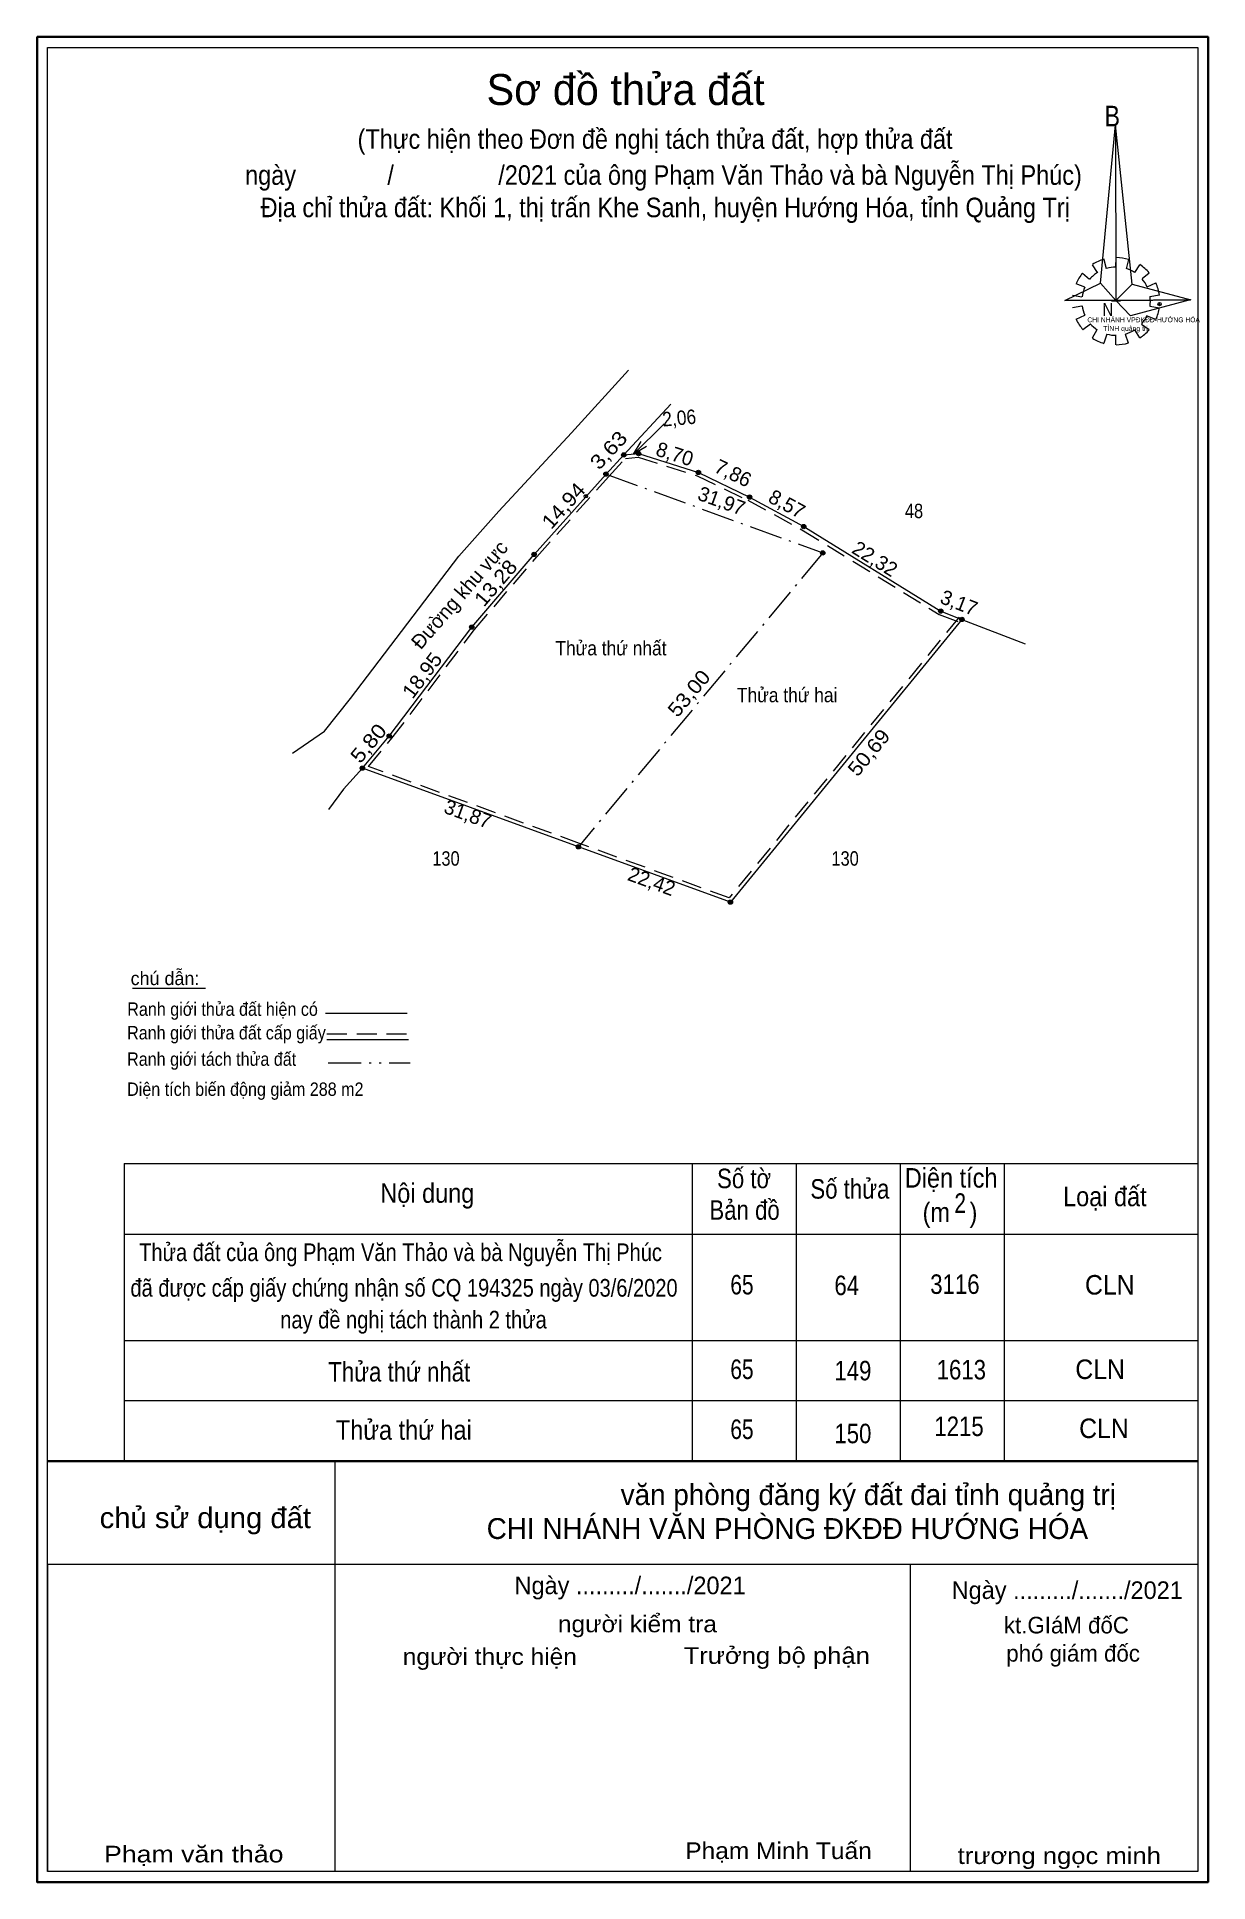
# Model space of a CAD drawing. Header units: metres. Extents: x 551413 to 551575, y 1839962 to 1840772.
# Drawn here: x 551412.9 to 551575.3, y 1839962.4 to 1840218.2 of the extents above; entities outside this region: 5.
import ezdxf
from ezdxf.enums import TextEntityAlignment as Align

# ---------------------------------------------------------------- set-up
doc = ezdxf.new("R2010")
doc.units = ezdxf.units.M
doc.header["$LTSCALE"] = 0.92
doc.header["$PDMODE"] = 32
doc.header["$PDSIZE"] = 0.46
for name, pattern in [('DASH_DOUBLE_DOT', [9.2, 5, -1.2, 0.3, -1.2, 0.3, -1.2]), ('DOT_DASHED', [7.7, 5, -1.2, 0.3, -1.2]), ('MEDIUM_DASHED', [4.5, 3, -1.5])]:
    doc.linetypes.add(name, pattern=pattern)
for name, color, linetype, lineweight in [('1', 7, 'Continuous', 13), ('10', 7, 'Continuous', 13), ('13', 7, 'Continuous', 13), ('17', 7, 'Continuous', 13), ('20', 7, 'Continuous', 13), ('5', 7, 'Continuous', 35), ('6', 7, 'Continuous', 13), ('63', 7, 'DASH_DOUBLE_DOT', 13)]:
    doc.layers.add(name, color=color, linetype=linetype, lineweight=lineweight)
for name, color, linetype in [('3', 7, 'Continuous'), ('4', 7, 'Continuous'), ('7', 7, 'Continuous'), ('8', 7, 'Continuous')]:
    doc.layers.add(name, color=color, linetype=linetype)

msp = doc.modelspace()

# ---------------------------------------------------------------- hatches: boundary and pattern name
at = {"layer": '13'}
for points in [[(551494.601, 1840160.2745, 1), (551494.001, 1840160.2745, 1)], [(551494.601, 1840160.2745, 1), (551494.001, 1840160.2745, 1)], [(551494.601, 1840160.2745, 1), (551494.001, 1840160.2745, 1)], [(551496.65, 1840160.46, 1), (551496.05, 1840160.46, 1)], [(551492.1356, 1840157.6168, 1), (551491.5356, 1840157.6168, 1)], [(551492.1356, 1840157.6168, 1), (551491.5356, 1840157.6168, 1)], [(551492.1356, 1840157.6168, 1), (551491.5356, 1840157.6168, 1)], [(551504.95, 1840157.84, 1), (551504.35, 1840157.84, 1)], [(551512.04, 1840154.44, 1), (551511.44, 1840154.44, 1)], [(551519.56, 1840150.34, 1), (551518.96, 1840150.34, 1)], [(551482.1652, 1840146.4859, 1), (551481.5652, 1840146.4859, 1)], [(551522.1853, 1840146.695, 1), (551521.5853, 1840146.695, 1)], [(551538.55, 1840138.62, 1), (551537.95, 1840138.62, 1)], [(551541.5023, 1840137.4729, 1), (551540.9023, 1840137.4729, 1)], [(551541.5024, 1840137.473, 1), (551540.9024, 1840137.473, 1)], [(551473.5267, 1840136.3982, 1), (551472.9267, 1840136.3982, 1)], [(551462.0724, 1840121.3011, 1), (551461.4724, 1840121.3011, 1)], [(551458.3655, 1840116.8409, 1), (551457.7655, 1840116.8409, 1)], [(551488.3095, 1840105.9344, 1), (551487.7095, 1840105.9344, 1)], [(551488.3095, 1840105.9344, 1), (551487.7095, 1840105.9344, 1)], [(551488.3095, 1840105.9344, 1), (551487.7095, 1840105.9344, 1)], [(551509.38, 1840098.26, 1), (551508.78, 1840098.26, 1)]]:
    msp.add_hatch(color=256, dxfattribs=at).paths.add_polyline_path(points)

# ---------------------------------------------------------------- linework, layer by layer
at = {"layer": '1'}
for p, q in [((551559.99, 1840185.58), (551559.28, 1840186.65)), ((551560.89, 1840187.39), (551561.21, 1840186.12)), ((551562.55, 1840186.32), (551562.59, 1840187.64)), ((551564.28, 1840187.39), (551563.96, 1840186.07)), ((551565.15, 1840185.58), (551565.85, 1840186.65)), ((551558.22, 1840183.53), (551557.04, 1840184.02)), ((551557.9, 1840185.5), (551558.89, 1840184.64)), ((551567.15, 1840185.5), (551566.17, 1840184.68)), ((551566.88, 1840183.57), (551568.06, 1840184.14)), ((551556.52, 1840182.42), (551557.82, 1840182.21)), ((551561.92, 1840181.64), (551563.18, 1840181.64)), ((551568.61, 1840182.42), (551567.27, 1840182.21)), ((551557.82, 1840180.9), (551556.52, 1840180.69)), ((551557.04, 1840179.09), (551558.22, 1840179.67)), ((551559, 1840178.43), (551557.98, 1840177.61)), ((551566.09, 1840178.43), (551567.15, 1840177.65)), ((551568.1, 1840179.05), (551566.8, 1840179.54)), ((551567.27, 1840180.9), (551568.61, 1840180.69)), ((551559.28, 1840176.5), (551559.95, 1840177.65)), ((551561.29, 1840177.04), (551560.89, 1840175.76)), ((551562.55, 1840175.56), (551562.55, 1840176.83)), ((551563.85, 1840177.04), (551564.24, 1840175.8)), ((551565.85, 1840176.5), (551565.15, 1840177.61)), ((551455.44, 1840113.91), (551458.07, 1840116.84)), ((551455.44, 1840113.91), (551453.34, 1840111.11)), ((551425.01, 1840062.04), (551573.88, 1840062.04)), ((551425.01, 1840062.04), (551425.01, 1840020.77)), ((551503.77, 1840062.04), (551503.77, 1840020.77)), ((551518.2, 1840062.04), (551518.2, 1840020.77)), ((551532.63, 1840062.04), (551532.63, 1840020.77)), ((551547.07, 1840062.04), (551547.07, 1840020.77)), ((551425.01, 1840052.24), (551573.88, 1840052.24)), ((551425.01, 1840037.5), (551573.88, 1840037.5)), ((551425.01, 1840029.14), (551573.88, 1840029.14)), ((551425.01, 1840029.14), (551573.88, 1840029.14)), ((551425.01, 1840020.77), (551573.88, 1840020.77)), ((551454.25, 1840020.77), (551454.25, 1839963.84)), ((551412.92, 1840019.38), (551412.92, 1839962.38)), ((551414.38, 1840006.45), (551573.88, 1840006.45)), ((551414.38, 1840006.45), (551414.38, 1839963.84)), ((551534, 1840006.45), (551534, 1839963.84))]:
    msp.add_line(p, q, dxfattribs=at)
at = {"layer": '1', "lineweight": 35}
msp.add_line((551414.38, 1840020.77), (551573.88, 1840020.77), dxfattribs=at)
at = {"layer": '1'}
for points in [[(551412.92, 1839962.38), (551412.92, 1840218.23), (551575.31, 1840218.23), (551575.31, 1839962.38)], [(551412.92, 1839962.38), (551412.92, 1840218.23), (551575.31, 1840218.23), (551575.31, 1839962.38)], [(551562.47, 1840206.04), (551562.55, 1840181.68), (551560.42, 1840184.1)], [(551562.47, 1840206.04), (551562.55, 1840181.68), (551564.79, 1840183.94)], [(551555.46, 1840181.68), (551560.42, 1840184.1), (551562.55, 1840181.68)], [(551572.94, 1840181.76), (551562.55, 1840181.68), (551564.79, 1840183.94)], [(551572.86, 1840181.8), (551564.59, 1840179.58), (551562.55, 1840181.68)]]:
    msp.add_lwpolyline(points, close=True, dxfattribs=at)
at = {"layer": '1', "linetype": 'MEDIUM_DASHED'}
msp.add_lwpolyline([(551540.82, 1840137.79), (551508.92, 1840098.85), (551488.18, 1840106.4), (551458.9, 1840117.07), (551462.16, 1840120.99), (551473.62, 1840136.08), (551482.24, 1840146.16), (551492.21, 1840157.28), (551494.54, 1840159.79), (551496.3, 1840159.95), (551504.47, 1840157.37), (551511.51, 1840153.99), (551519.01, 1840149.91), (551538.03, 1840138.17), (551541.02, 1840137.01)], dxfattribs=at)
at = {"layer": '1'}
for centre, major_axis, start_param, end_param in [((551562.5671, 1840181.5943), (6.0714, 0), 1.84955988, 2.13900916), ((551562.5671, 1840181.5943), (4.7583, 0), 1.56985589, 1.85611068), ((551562.5671, 1840181.5943), (6.0714, 0), 1.27924208, 1.56332225), ((551562.5671, 1840181.5943), (4.7583, 0), 1.00270906, 1.2755622), ((551562.5671, 1840181.5943), (6.0714, 0), 0.71056237, 0.99687234), ((551562.5671, 1840181.5943), (6.0714, 0), 2.43958176, 2.72400246), ((551562.5671, 1840181.5943), (4.7583, 0), 2.72368549, 3.01515824), ((551562.5671, 1840181.5943), (4.7583, 0), 2.13373541, 2.44496261), ((551562.5671, 1840181.5943), (4.7583, 0), 0.42678376, 0.70646463), ((551562.5671, 1840181.5943), (6.0714, 0), 0.1390515, 0.43393316), ((551562.5671, 1840181.5943), (4.7583, 0), 6.13558388, 6.41618463), ((551562.5671, 1840181.5943), (6.0714, 0), 3.56988637, 3.85691866), ((551562.5671, 1840181.5943), (4.7583, 0), 3.28229955, 3.56105054), ((551562.5671, 1840181.5943), (4.7583, 0), 3.86077574, 4.13258255), ((551562.5671, 1840181.5943), (4.7583, 0), 5.56137327, 5.83951437), ((551562.5671, 1840181.5943), (6.0714, 0), 5.85230288, 6.13839648), ((551562.5324, 1840181.5582), (6.0714, 0), 4.1470906, 4.43659307), ((551562.5671, 1840181.5943), (4.7583, 0), 4.43854677, 4.71314001), ((551562.5671, 1840181.5943), (4.7583, 0), 4.99087134, 5.28933161), ((551562.5671, 1840181.5943), (6.0714, 0), 5.28561416, 5.56798705), ((551562.5671, 1840181.5943), (6.0714, 0), 4.71301008, 4.99761054)]:
    msp.add_ellipse(centre, major_axis=major_axis, ratio=0.995001, start_param=start_param, end_param=end_param, dxfattribs=at)
msp.add_point((551568.61, 1840181.19), dxfattribs=at)
at = {"layer": '10'}
for p, q in [((551494.3, 1840160.27), (551500.83, 1840167.31)), ((551541.2, 1840137.47), (551549.96, 1840134.07))]:
    msp.add_line(p, q, dxfattribs=at)
msp.add_lwpolyline([(551541.2, 1840137.47), (551509.08, 1840098.26), (551488.01, 1840105.93), (551458.07, 1840116.84), (551461.77, 1840121.3), (551473.23, 1840136.4), (551481.87, 1840146.49), (551491.84, 1840157.62), (551494.3, 1840160.27), (551496.35, 1840160.46), (551504.65, 1840157.84), (551511.74, 1840154.44), (551519.26, 1840150.34), (551538.25, 1840138.62)], close=True, dxfattribs=at)
at = {"layer": '10', "linetype": 'DOT_DASHED'}
msp.add_lwpolyline([(551491.84, 1840157.62), (551521.89, 1840146.69), (551488.01, 1840105.93)], dxfattribs=at)
at = {"layer": '13'}
for p, q in [((551495.67, 1840160.4), (551499.88, 1840164.59)), ((551448.37, 1840118.9), (551452.82, 1840121.99)), ((551488.01, 1840105.93), (551458.07, 1840116.84))]:
    msp.add_line(p, q, dxfattribs=at)
for points in [[(551452.82, 1840121.99), (551456.4, 1840126.48), (551471.43, 1840146.23), (551476.99, 1840152.5), (551487.04, 1840163.32), (551494.96, 1840172.05)], [(551497.44, 1840161.45), (551495.67, 1840160.4), (551496.73, 1840162.16)]]:
    msp.add_lwpolyline(points, dxfattribs=at)
for centre in [(551494.301, 1840160.2745), (551494.301, 1840160.2745), (551494.301, 1840160.2745), (551496.35, 1840160.46), (551491.8356, 1840157.6168), (551491.8356, 1840157.6168), (551491.8356, 1840157.6168), (551504.65, 1840157.84), (551511.74, 1840154.44), (551519.26, 1840150.34), (551481.8652, 1840146.4859), (551521.8853, 1840146.695), (551538.25, 1840138.62), (551541.2023, 1840137.4729), (551541.2024, 1840137.473), (551473.2267, 1840136.3982), (551461.7724, 1840121.3011), (551458.0655, 1840116.8409), (551488.0095, 1840105.9344), (551488.0095, 1840105.9344), (551488.0095, 1840105.9344), (551509.08, 1840098.26)]:
    msp.add_circle(centre, 0.3, dxfattribs=at)
at = {"layer": '17'}
msp.add_line((551426.18, 1840086.33), (551436.32, 1840086.33), dxfattribs=at)
at = {"layer": '20'}
msp.add_line((551520.6, 1840145.15), (551520.68, 1840145.12), dxfattribs=at)
msp.add_point((551489.04, 1840154.54), dxfattribs=at)
at = {"layer": '5'}
msp.add_lwpolyline([(551412.94, 1840218.24), (551575.33, 1840218.24), (551575.33, 1839962.38), (551412.94, 1839962.38)], close=True, dxfattribs=at)
at = {"layer": '5', "lineweight": 13}
msp.add_lwpolyline([(551573.89, 1840020.78), (551573.89, 1839963.83), (551414.39, 1839963.83), (551414.39, 1840216.79), (551573.89, 1840216.79)], close=True, dxfattribs=at)
at = {"layer": '6'}
for p, q in [((551452.96, 1840082.86), (551464.27, 1840082.86)), ((551453.14, 1840079.23), (551464.43, 1840079.23))]:
    msp.add_line(p, q, dxfattribs=at)
at = {"layer": '6', "linetype": 'MEDIUM_DASHED'}
msp.add_line((551453.14, 1840079.99), (551464.53, 1840079.99), dxfattribs=at)
at = {"layer": '63'}
msp.add_line((551453.3, 1840075.98), (551464.67, 1840075.98), dxfattribs=at)

# ---------------------------------------------------------------- texts
at = {"layer": '1', "width": 0.85}
for s, height, p in [('130', 2.5, (551493.295, 1840734.41)), ('48', 2, (551534.55, 1840151.51)), ('130', 2, (551469.645, 1840103.32)), ('130', 2, (551524.995, 1840103.32))]:
    msp.add_text(s, height=height, dxfattribs=at).set_placement(p, align=Align.CENTER)
at = {"layer": '1'}
msp.add_text('Sơ đồ thửa đất', height=4.294, dxfattribs=at).set_placement((551494.56, 1840208.8), align=Align.CENTER)
for s, height, width, p in [('B', 2.859, 0.85, (551560.95, 1840205.84)), ('N', 1.787, 0.85, (551560.68, 1840179.56)), ('TỈNH quảng trị', 0.6764, 1.05, (551560.79, 1840177.47))]:
    msp.add_text(s, height=height, dxfattribs=dict(at, width=width)).set_placement(p)
msp.add_text('CHI NHÁNH VPĐKĐĐ-HƯỚNG HÓA', height=0.6763, dxfattribs=at).set_placement((551558.59, 1840178.67))
for s, height, p in [('văn phòng đăng ký đất đai tỉnh quảng trị', 2.887, (551562.56, 1840014.66)), ('CHI NHÁNH VĂN PHÒNG ĐKĐĐ HƯỚNG HÓA', 2.887, (551558.69, 1840009.96)), ('kt.GIáM đốC', 2.309, (551564.35, 1839996.86)), ('phó giám đốc', 2.309, (551565.88, 1839992.95))]:
    msp.add_text(s, height=height, dxfattribs=at).set_placement(p, align=Align.RIGHT)
for s, height, width, p in [('chủ sử dụng đất', 2.887, 1.05, (551450.93, 1840011.46)), ('người kiểm tra', 2.309, 1.1, (551507.22, 1839997.02)), ('người thực hiện', 2.309, 1.1, (551487.8, 1839992.5)), ('Trưởng bộ phận', 2.309, 1.15, (551528.43, 1839992.64)), ('Phạm văn thảo', 2.305, 1.2, (551447.11, 1839965.11)), ('Phạm Minh Tuấn', 2.309, 1.1, (551528.69, 1839965.58)), ('trương ngọc minh', 2.309, 1.15, (551568.79, 1839964.89))]:
    msp.add_text(s, height=height, dxfattribs=dict(at, width=width)).set_placement(p, align=Align.RIGHT)
at = {"layer": '13', "width": 0.9}
for s, p in [('Thửa thứ nhất', (551492.525, 1840132.48)), ('Thửa thứ hai', (551516.96, 1840125.98))]:
    msp.add_text(s, height=2, dxfattribs=at).set_placement(p, align=Align.CENTER)
at = {"layer": '3', "width": 0.95}
for p in [(551506.565, 1840769.21), (551518.275, 1840764.66)]:
    msp.add_text('D', height=2, dxfattribs=at).set_placement(p, align=Align.CENTER)
at = {"layer": '4'}
msp.add_text('Đường khu vực', height=2, rotation=49.115, dxfattribs=at).set_placement((551472.2711, 1840140.2305), align=Align.CENTER)
at = {"layer": '5', "width": 1.1}
msp.add_text('12.56', height=1, rotation=338.766, dxfattribs=at).set_placement((551512.7839, 1840768.3368), align=Align.CENTER)
at = {"layer": '6'}
msp.add_text('chú dẫn:', height=1.856, dxfattribs=at).set_placement((551425.92, 1840086.76))
for s, height, width, p in [('Ranh giới thửa đất hiện có ', 1.856, 0.9, (551425.45, 1840082.5)), ('Ranh giới thửa đất cấp giấy', 1.856, 0.9, (551425.43, 1840079.23)), ('Ranh giới tách thửa đất', 1.856, 0.9, (551425.43, 1840075.57)), ('Diện tích biến động giảm 288 m2', 1.856, 0.9, (551425.43, 1840071.4)), ('Số tờ', 2.706, 0.85, (551507.24, 1840058.6)), ('Diện tích', 2.706, 0.9, (551533.27, 1840058.68)), ('Nội dung', 2.706, 0.9, (551460.54, 1840056.57)), ('Số thửa', 2.706, 0.85, (551520.18, 1840057.15)), ('Loại đất', 2.706, 0.9, (551555.22, 1840056.1)), ('Bản đồ', 2.706, 0.85, (551506.18, 1840054.22)), ('(m   )', 2.706, 0.9, (551535.74, 1840053.9)), ('2', 2.706, 0.8, (551540.15, 1840055.18)), ('Thửa đất của ông Phạm Văn Thảo và bà Nguyễn Thị Phúc', 2.446, 0.85, (551427.1, 1840048.49)), (' đã được cấp giấy chứng nhận số CQ 194325 ngày 03/6/2020', 2.446, 0.85, (551425.12, 1840043.56)), ('65', 2.706, 0.8, (551509.08, 1840043.87)), ('64', 2.706, 0.85, (551523.51, 1840043.77)), ('3116', 2.706, 0.85, (551536.8, 1840043.94)), ('CLN', 2.706, 0.95, (551558.26, 1840043.85)), ('nay đề nghị tách thành 2 thửa', 2.446, 0.85, (551446.67, 1840039.15)), ('Thửa thứ nhất', 2.706, 0.85, (551453.33, 1840031.79)), ('65', 2.706, 0.8, (551509.08, 1840032.14)), ('149', 2.706, 0.85, (551523.51, 1840031.95)), ('1613', 2.706, 0.85, (551537.69, 1840032.08)), ('CLN', 2.706, 0.95, (551556.92, 1840032.14)), ('Thửa thứ hai', 2.706, 0.9, (551454.38, 1840023.72)), ('65', 2.706, 0.8, (551509.08, 1840023.82)), ('150', 2.706, 0.85, (551523.51, 1840023.23)), ('1215', 2.706, 0.85, (551537.37, 1840024.23)), ('CLN', 2.706, 0.95, (551557.45, 1840023.95))]:
    msp.add_text(s, height=height, dxfattribs=dict(at, width=width)).set_placement(p)
for p in [(551495.18, 1840002.3), (551555.8, 1840001.64)]:
    msp.add_text('Ngày ........./......./2021', height=2.436, dxfattribs=at).set_placement(p, align=Align.CENTER)
at = {"layer": '7', "width": 0.9}
for s, p in [('(Thực hiện theo Đơn đề nghị tách thửa đất, hợp thửa đất ', (551499.09, 1840202.73)), ('ngày              /                /2021 của ông Phạm Văn Thảo và bà Nguyễn Thị Phúc)', (551499.805, 1840197.73)), ('Địa chỉ thửa đất: Khối 1, thị trấn Khe Sanh, huyện Hướng Hóa, tỉnh Quảng Trị', (551500.055, 1840193.24))]:
    msp.add_text(s, height=2.706, dxfattribs=at).set_placement(p, align=Align.CENTER)
at = {"layer": '8'}
for s, rotation, width, p in [('12,56', 338.766, 1.1, (551513.1478, 1840768.7237)), ('2,06', 5.173, 0.9, (551502.0748, 1840164.4114)), ('3,63', 47.15, 1.15, (551492.9289, 1840160.2649)), ('14,94', 48.148, 1.1, (551486.6919, 1840152.5678)), ('13,28', 49.425, 1.1, (551477.3016, 1840141.8796)), ('18,95', 52.812, 1.05, (551467.1369, 1840129.1156)), ('53,00', 50.27, 1.1, (551504.1142, 1840126.5808)), ('5,80', 50.27, 1.15, (551459.6687, 1840119.6608)), ('50,69', 50.676, 1.1, (551529.0562, 1840118.3763))]:
    msp.add_text(s, height=2, rotation=rotation, dxfattribs=dict(at, width=width)).set_placement(p, align=Align.CENTER)
for s, rotation, p in [('8,70', 342.481, (551501.074, 1840159.4554)), ('7,86', 334.38, (551509.0326, 1840156.8491)), ('31,97', 340.026, (551507.5284, 1840152.972)), ('8,57', 331.4, (551516.4513, 1840152.5944)), ('22,32', 328.318, (551528.6098, 1840145.0286)), ('3,17', 338.769, (551540.4329, 1840138.8448)), ('31,87', 339.987, (551472.3378, 1840109.5499)), ('22,42', 339.987, (551497.8228, 1840100.2108))]:
    msp.add_text(s, height=2, rotation=rotation, dxfattribs=at).set_placement(p, align=Align.CENTER)

doc.saveas('drawing.dxf')
